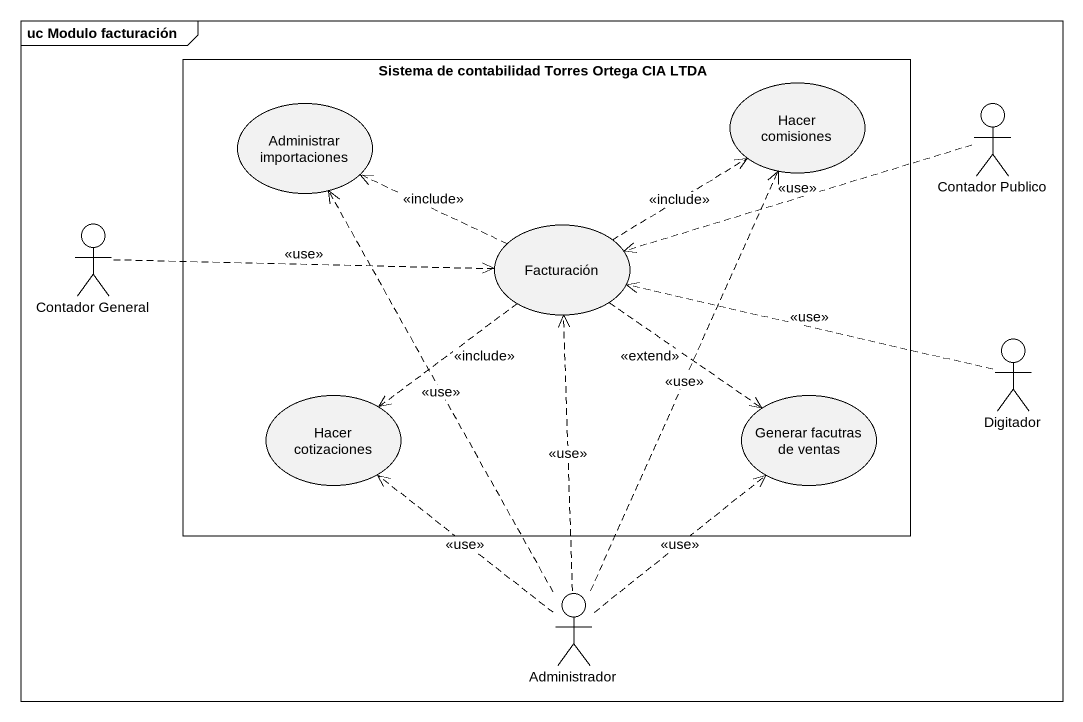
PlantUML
@startuml
mainframe uc Modulo facturación
rectangle "Sistema de contabilidad Torres Ortega CIA LTDA" as Sistema_de_contabilidad {
  usecase "Administrar importaciones" as Administrar_importaciones
  usecase "Hacer comisiones" as Hacer_comisiones
  usecase Facturación
  usecase "Hacer cotizaciones" as Hacer_cotizaciones
  usecase "Generar facutras de ventas" as Generar_facutras_de_ventas
}
actor "Contador Publico" as Contador_Publico
actor "Contador General" as Contador_General
actor Digitador
actor Administrador
Contador_Publico .left.> Facturación : <<use>>
Contador_General .right.> Facturación : <<use>>
Facturación .left.> Administrar_importaciones : <<include>>
Facturación .up.> Hacer_comisiones : <<include>>
Facturación ..> Hacer_cotizaciones : <<include>>
Facturación ..> Generar_facutras_de_ventas : <<extend>>
Digitador .left.> Facturación : <<use>>
Administrador .up.> Administrar_importaciones : <<use>>
Administrador .up.> Hacer_comisiones : <<use>>
Administrador .up.> Facturación : <<use>>
Administrador .up.> Hacer_cotizaciones : <<use>>
Administrador .up.> Generar_facutras_de_ventas : <<use>>
@enduml
